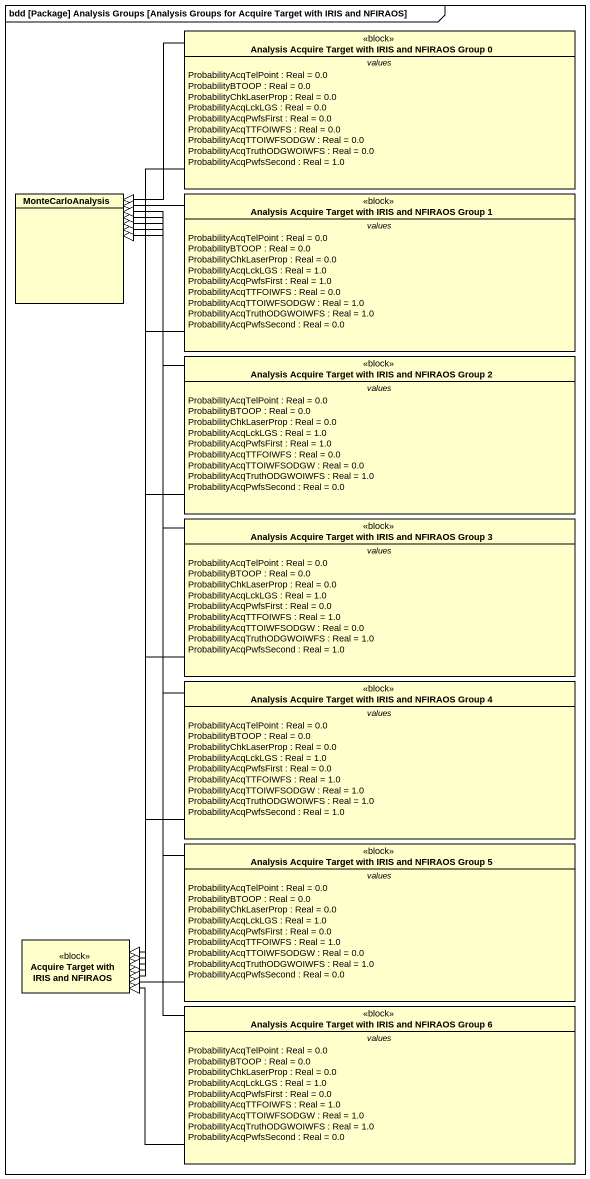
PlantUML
@startuml
mainframe bdd [Package] Analysis Groups [Analysis Groups for Acquire Target with IRIS and NFIRAOS]
hide circle
hide empty members
class "Analysis Acquire Target with IRIS and NFIRAOS Group 0" as Analysis_Acquire_Target <<block>> {
  -- values --
  ProbabilityAcqTelPoint : Real = 0.0
  ProbabilityBTOOP : Real = 0.0
  ProbabilityChkLaserProp : Real = 0.0
  ProbabilityAcqLckLGS : Real = 0.0
  ProbabilityAcqPwfsFirst : Real = 0.0
  ProbabilityAcqTTFOIWFS : Real = 0.0
  ProbabilityAcqTTOIWFSODGW : Real = 0.0
  ProbabilityAcqTruthODGWOIWFS : Real = 0.0
  ProbabilityAcqPwfsSecond : Real = 1.0
}
class MonteCarloAnalysis
class "Analysis Acquire Target with IRIS and NFIRAOS Group 1" as Analysis_Acquire_Target_2 <<block>> {
  -- values --
  ProbabilityAcqTelPoint : Real = 0.0
  ProbabilityBTOOP : Real = 0.0
  ProbabilityChkLaserProp : Real = 0.0
  ProbabilityAcqLckLGS : Real = 1.0
  ProbabilityAcqPwfsFirst : Real = 1.0
  ProbabilityAcqTTFOIWFS : Real = 0.0
  ProbabilityAcqTTOIWFSODGW : Real = 1.0
  ProbabilityAcqTruthODGWOIWFS : Real = 1.0
  ProbabilityAcqPwfsSecond : Real = 0.0
}
class "Analysis Acquire Target with IRIS and NFIRAOS Group 2" as Analysis_Acquire_Target_3 <<block>> {
  -- values --
  ProbabilityAcqTelPoint : Real = 0.0
  ProbabilityBTOOP : Real = 0.0
  ProbabilityChkLaserProp : Real = 0.0
  ProbabilityAcqLckLGS : Real = 1.0
  ProbabilityAcqPwfsFirst : Real = 1.0
  ProbabilityAcqTTFOIWFS : Real = 0.0
  ProbabilityAcqTTOIWFSODGW : Real = 0.0
  ProbabilityAcqTruthODGWOIWFS : Real = 1.0
  ProbabilityAcqPwfsSecond : Real = 0.0
}
class "Analysis Acquire Target with IRIS and NFIRAOS Group 3" as Analysis_Acquire_Target_4 <<block>> {
  -- values --
  ProbabilityAcqTelPoint : Real = 0.0
  ProbabilityBTOOP : Real = 0.0
  ProbabilityChkLaserProp : Real = 0.0
  ProbabilityAcqLckLGS : Real = 1.0
  ProbabilityAcqPwfsFirst : Real = 0.0
  ProbabilityAcqTTFOIWFS : Real = 1.0
  ProbabilityAcqTTOIWFSODGW : Real = 0.0
  ProbabilityAcqTruthODGWOIWFS : Real = 1.0
  ProbabilityAcqPwfsSecond : Real = 1.0
}
class "Analysis Acquire Target with IRIS and NFIRAOS Group 4" as Analysis_Acquire_Target_5 <<block>> {
  -- values --
  ProbabilityAcqTelPoint : Real = 0.0
  ProbabilityBTOOP : Real = 0.0
  ProbabilityChkLaserProp : Real = 0.0
  ProbabilityAcqLckLGS : Real = 1.0
  ProbabilityAcqPwfsFirst : Real = 0.0
  ProbabilityAcqTTFOIWFS : Real = 1.0
  ProbabilityAcqTTOIWFSODGW : Real = 1.0
  ProbabilityAcqTruthODGWOIWFS : Real = 1.0
  ProbabilityAcqPwfsSecond : Real = 1.0
}
class "Analysis Acquire Target with IRIS and NFIRAOS Group 5" as Analysis_Acquire_Target_6 <<block>> {
  -- values --
  ProbabilityAcqTelPoint : Real = 0.0
  ProbabilityBTOOP : Real = 0.0
  ProbabilityChkLaserProp : Real = 0.0
  ProbabilityAcqLckLGS : Real = 1.0
  ProbabilityAcqPwfsFirst : Real = 0.0
  ProbabilityAcqTTFOIWFS : Real = 1.0
  ProbabilityAcqTTOIWFSODGW : Real = 0.0
  ProbabilityAcqTruthODGWOIWFS : Real = 1.0
  ProbabilityAcqPwfsSecond : Real = 0.0
}
class "Acquire Target with IRIS and NFIRAOS" as Acquire_Target_with_IRIS <<block>>
class "Analysis Acquire Target with IRIS and NFIRAOS Group 6" as Analysis_Acquire_Target_7 <<block>> {
  -- values --
  ProbabilityAcqTelPoint : Real = 0.0
  ProbabilityBTOOP : Real = 0.0
  ProbabilityChkLaserProp : Real = 0.0
  ProbabilityAcqLckLGS : Real = 1.0
  ProbabilityAcqPwfsFirst : Real = 0.0
  ProbabilityAcqTTFOIWFS : Real = 1.0
  ProbabilityAcqTTOIWFSODGW : Real = 1.0
  ProbabilityAcqTruthODGWOIWFS : Real = 1.0
  ProbabilityAcqPwfsSecond : Real = 0.0
}
Analysis_Acquire_Target -left-|> MonteCarloAnalysis
Analysis_Acquire_Target --|> Acquire_Target_with_IRIS
Analysis_Acquire_Target_2 -left-|> MonteCarloAnalysis
Analysis_Acquire_Target_2 --|> Acquire_Target_with_IRIS
Analysis_Acquire_Target_3 -up-|> MonteCarloAnalysis
Analysis_Acquire_Target_3 --|> Acquire_Target_with_IRIS
Analysis_Acquire_Target_4 -up-|> MonteCarloAnalysis
Analysis_Acquire_Target_4 --|> Acquire_Target_with_IRIS
Analysis_Acquire_Target_5 -up-|> MonteCarloAnalysis
Analysis_Acquire_Target_5 --|> Acquire_Target_with_IRIS
Analysis_Acquire_Target_6 -up-|> MonteCarloAnalysis
Analysis_Acquire_Target_6 -left-|> Acquire_Target_with_IRIS
Analysis_Acquire_Target_7 -up-|> MonteCarloAnalysis
Analysis_Acquire_Target_7 -left-|> Acquire_Target_with_IRIS
@enduml
